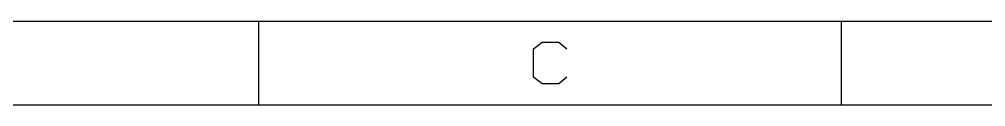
# Model space of a CAD drawing. Header units: millimetres. Extents: x 119 to 713, y -184 to 236.
# Drawn here: x 474.7 to 590.8, y -184.1 to -174.1 of the extents above; entities that cross this region are included whole.
import ezdxf

# ---------------------------------------------------------------- set-up
doc = ezdxf.new("R2010")
doc.units = ezdxf.units.MM
doc.layers.add('PDF_几何图形', color=7, linetype='Continuous', true_color=0x231f20)

msp = doc.modelspace()

# ---------------------------------------------------------------- linework, layer by layer
at = {"layer": 'PDF_几何图形', "color": 7, "lineweight": -3}
for points in [[(129.39, -174.08), (703.49, -174.08)], [(503.48, -184.08), (503.48, -174.08)], [(573.48, -184.08), (573.48, -174.08)], [(540.47, -180.77), (539.5, -181.6), (537.5, -181.6), (536.49, -180.77), (536.49, -177.4), (537.5, -176.57), (539.5, -176.57), (540.47, -177.4)], [(119.39, -184.08), (713.49, -184.08)]]:
    msp.add_lwpolyline(points, dxfattribs=at)

doc.saveas('drawing.dxf')
